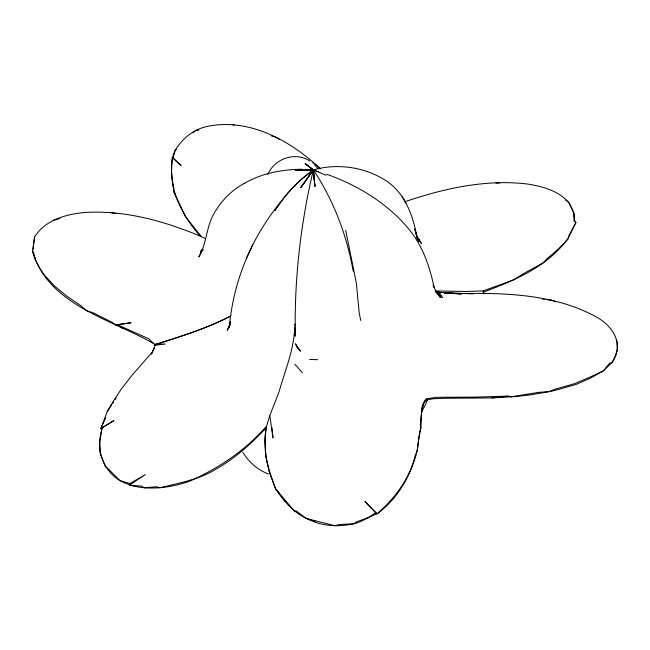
<?xml version="1.0" encoding="UTF-8"?>
<svg xmlns="http://www.w3.org/2000/svg" width="650" height="650" viewBox="0 0 650 650"><rect width="100%" height="100%" fill="white"/><g stroke="black" fill="none" stroke-linecap="round" stroke-linejoin="round"><path stroke-width="0.97" d="M294.905 325.674L294.978 323.968M320.304 168.667C290.379 140.408 247.886 116.968 205.595 126.807C192.611 130 182.227 138.986 175.224 150.101C168.862 163.183 172.031 178.441 174.176 192.197C180.164 208.626 188.923 223.486 200.606 236.519M172.258 157.584L180.993 165.612L173.111 157.804L172.258 157.584L171.511 171.925L172.356 182.024L174.176 192.197L185.372 216.604L201.321 236.551L205.579 238.81M294.247 335.733L294.791 326.909M33.199 249.218L33.491 245.602M460.306 293.532C506.236 292.793 554.767 294.263 596.001 316.777C613.332 326.259 624.227 343.834 612.211 362.375L609.432 363.382L603.371 370.849L589.769 377.203L574.535 383.662L555.165 389.163L548.884 391.641L538.809 392.348L511.209 396.801L507.91 396.126L475.402 397.134L437.019 397.264L426.489 398.767C421.436 404.048 421.655 411.287 421.062 418.072C421.98 428.894 417.796 439.132 417.414 449.898C411.255 474.882 398.239 498.379 377.154 513.793C369.102 516.376 362.164 521.991 353.697 523.794C338.301 527.15 321.482 526.337 307.385 518.83L334.685 525.671L339.869 524.444L353.697 523.794L356.866 521.722L368.664 517.449L375.611 512.761L377.154 513.793C395.005 498.192 409.784 478.465 415.35 455.089C419.583 446.607 417.568 436.54 420.973 427.789L420.282 425.108L422.468 405.153L424.426 401.716L426.985 399.994L432.673 398.791L444.332 398.287L491.928 397.946L515.158 396.606L530.798 394.826L551.631 391.202L559.764 389.114L576.225 384.394L589.786 378.471L603.371 370.849L612.211 362.375L615.128 356.631L617.427 349.651L617.126 341.884L616.395 340.137M294.775 329.079C293.475 348.327 286.845 366.632 281.076 384.865C276.274 402.781 265.688 419.331 265.021 438.165C264.006 455.861 269.563 472.696 275.689 488.987C285.334 503.116 297.602 517.725 315.291 521.105M33.564 244.701L34.604 237.039C45.183 219.822 66.138 214.167 85.093 212.477C125.182 209.999 164.669 221.227 201.321 236.551M151.548 354.266L155.513 344.256C181.212 336.586 206.952 328.226 230.872 315.965M34.604 237.039L32.5 251.054C47.84 305.045 110.979 319.093 153.977 343.736L154.627 345.036C180.318 336.286 206.651 328.729 230.734 315.989M101.701 431.048C94.169 452.92 106.949 478.343 129.309 484.591L129.504 485.119C149.248 490.547 170.211 487.882 189.337 481.325C218.343 468.439 245.123 450.653 266.142 426.595M230.441 321.717L229.531 325.276C233.748 280.118 251.94 236.722 280.889 201.849M173.111 157.804L175.224 150.101L176.686 149.029M129.504 485.119L129.935 483.559L145.332 474.622L129.504 485.119L141.895 486.192L144.227 487.882L156.341 486.728L159.908 487.768C179.01 482.983 198.884 479.724 215.914 469.194C234.934 458.518 251.193 443.739 266.086 427.952L265.037 439.433L265.549 450.223M230.352 321.791L228.564 328.201L230.531 323.286L227.264 330.33L229.678 325.561M421.655 411.344L424.426 401.716M154.448 347.823L152.076 352.308L131.991 375.334L121.006 389.439L112.279 403.008L107.209 411.604L100.799 428.602L102.716 428.797M427.383 399.669L425.344 404.983L421.647 411.84M100.799 428.602L113.856 420.639L100.799 428.602L105.706 417.885M246.399 258.464L252.72 244.766M404.714 201.801C443.747 188.459 485.42 179.164 526.833 183.934C542.165 186.306 558.821 190.58 569.091 203.044L573.918 212.713L574.324 220.236L575.916 222.381L568.742 237.291C549.071 265.956 514.792 280.475 483.153 292.183L483.689 293.776M575.916 222.381L568.734 236.023L568.279 238.851L558.594 248.852L547.162 258.627L543.156 262.86L524.842 272.854L513.524 279.89L483.137 290.916L466.277 291.484L435.207 290.94M267.841 174.566C274.389 158.535 295.246 151.336 309.863 160.989M129.309 484.591L129.935 483.559L119.803 480.512L107.323 467.919L105.503 466.83L100.067 453.082L99.986 441.472L101.863 427.96L102.026 429.138M274.95 210.592C285.334 194.521 298.659 179.173 315.112 169.447M107.209 411.604L111.386 405.226M112.426 403.634L113.474 402.041M274.966 210.462C284.96 194.61 298.139 180.814 313.357 169.894L318.5 171.827M115.034 399.644L116.098 398.068M305.264 163.727L313.357 169.894L314.909 186.363L313.357 169.894L305.264 163.727L313.357 169.894L300.82 187.549L313.357 169.894L326.064 175.224M424.946 400.977L426.489 398.767M300.82 187.549L313.357 169.894L295.336 170.528L313.357 169.894L314.909 186.363M192.684 132.901L195.869 130.487L198.827 130.13M202.475 250.575L200.769 251.648L202.158 250.283L198.843 256.912C206.806 243.612 206.115 227.297 213.842 213.809C220.927 201.118 231.408 190.32 244.254 183.438L244.831 183.121M244.254 183.438C261.674 173.249 282.157 169.414 302.161 169.252M203.352 249.746L200.858 250.469L202.816 249.941M53.138 220.342L59.865 218.554M315.461 169.317C338.731 163.41 364.479 167.221 384.857 179.993C404.097 191.815 412.669 213.996 416.504 235.243L414.757 228.946L418.706 241.548L416.244 235.105L421.427 243.466L416.747 237.226M115.505 324.992L130.902 322.757L115.505 324.992L112.548 322.587L93.478 312.942L86.474 310.611L80.649 305.565L66.828 296.181L54.47 286.065L44.062 274.666L39.333 267.646L35.474 259.886L32.5 251.054L33.703 253.029L35.474 259.886M495.926 183.072L499.793 182.926M154.798 345.329L165.246 344.037L155.513 344.256M491.928 397.946L507.91 396.126M295.336 170.528L313.357 169.894C300.454 224.234 294.166 280.329 295.303 336.148L295.108 329.038M437.759 292.321L473.265 293.889M444.121 293.036L455.236 293.483M309.627 359.385L317.728 359.726M447.484 293.077L461.126 294.003L436.183 291.964M542.352 299.073L544.359 299.309M546.366 299.536L551.387 300.113L555.872 301.836M436.946 292.394L440.838 292.979L435.914 292.086M111.077 212.68L115.936 213.566M232.286 124.589L234.179 125.044M271.261 135.793L275.909 137.312L279.313 139.449M326.666 174.208C356.785 184.949 385.247 201.979 406.421 226.216C421.655 243.262 429.488 265.176 434.046 287.227L433.355 285.634M268.409 474.012C257.652 469.901 248.625 461.988 242.734 452.132M417.3 238.404L419.811 239.874L416.796 237.778M436.215 292.557L441.586 295.961L436.142 292.029M123.411 328.689L117.13 324.634L148.541 338.666L153.977 343.736M565.541 200.021L568.709 202.296L570.773 206.359L573.852 213.501L574.332 221.504L574.324 220.236M312.756 162.524L317.549 166.018L320.109 168.976M417.3 238.314L419.315 239.899L416.796 237.136M436.767 292.736L442.577 297.627L435.809 291.233L440.367 297.464L435.947 291.273L433.079 284.952M306.491 518.651L296.254 510.965L294.572 511.257L275.689 488.987L269.124 471.721L265.866 457.08L265.639 452.181M377.154 513.793L364.886 501.516L375.611 512.761L375.619 514.028M294.848 364.252L302.404 372.743M314.811 165.076L317.882 168.545M175.5 193.716L174.176 192.197L175.329 194.155M277.006 490.165L284.895 501.378M314.275 171.234C333.986 201.476 346.921 235.674 353.194 271.164M402.244 196.552L406.063 203.222M483.137 290.916L483.941 293.304M172.356 182.024L173.956 188.557M345.686 230.279L356.346 283.026L359.166 312.626L360.717 320.507M269.848 415.943L272.992 437.921L271.879 427.383M300.341 351.024L297.318 347.669L295.466 343.834L300.341 351.024"/></g></svg>
